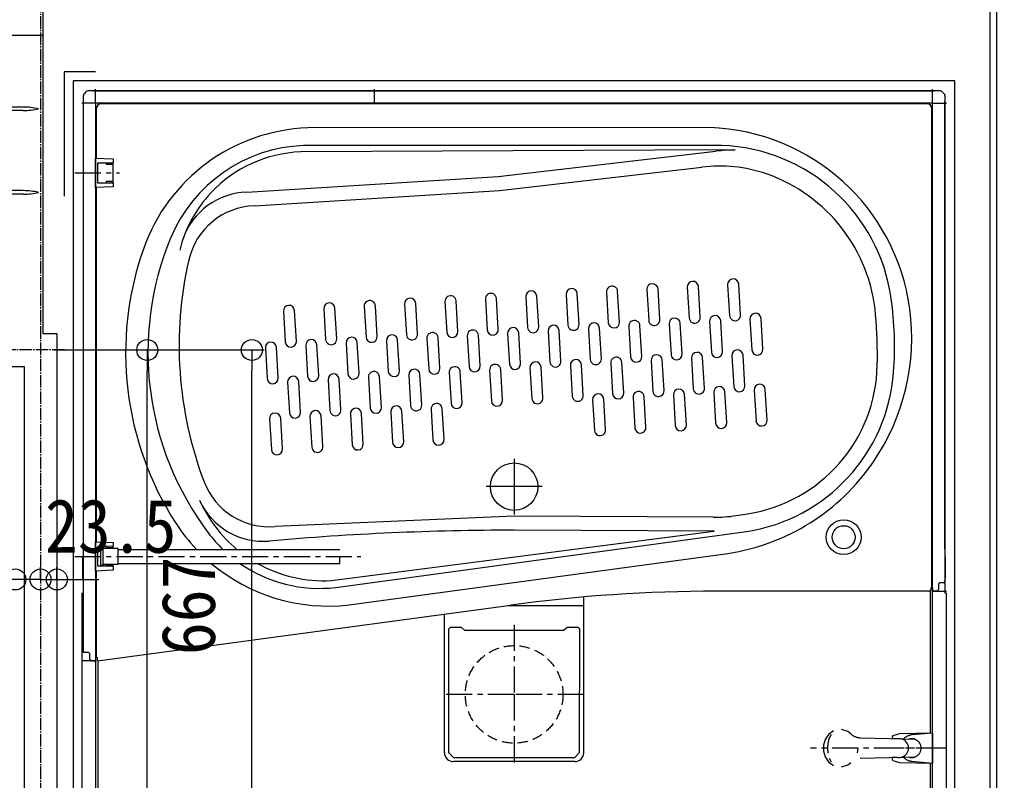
# Model space of a CAD drawing. Units: millimetres at full size, sheet at 1:30. Extents: x -17796 to 21385, y -23279 to 7734.
# Drawn here: x 18024 to 19425, y 1179 to 2270 of the extents above; entities that cross this region are included whole.
import ezdxf
from ezdxf.enums import TextEntityAlignment as Align

# ---------------------------------------------------------------- set-up
doc = ezdxf.new("R2010")
doc.units = ezdxf.units.MM
doc.header["$LTSCALE"] = 30
for name, pattern in [('LONG_DASHED_DOTTED', [15.25, 12, -1.5, 0.25, -1.5]), ('LONG_DASHED_DOUBLE_DOTTED', [17, 12, -1.5, 0.25, -1.5, 0.25, -1.5]), ('USER2', [2, 1.25, -0.25, 0.25, -0.25]), ('USER4', [0.78, 0.6, -0.06, 0.06, -0.06]), ('USER8', [0.75, 0.5, -0.25])]:
    doc.linetypes.add(name, pattern=pattern)
doc.layers.add('0-1_(W)電灯', color=253, linetype='Continuous', lineweight=18)
doc.layers.add('0-C_0_4P', color=4, linetype='Continuous', lineweight=18)
doc.styles.add('ＭＳ ゴシック', font='')
doc.styles.get('ＭＳ ゴシック').set_extended_font_data('MS Gothic')

msp = doc.modelspace()

# ---------------------------------------------------------------- linework, layer by layer
at = {"layer": '0-1_(W)電灯', "color": 54, "linetype": 'USER4'}
for p, q in [((18054.07, 3280.96), (18054.07, 250.96)), ((18088.65, 1795.96), (17004.07, 1795.96))]:
    msp.add_line(p, q, dxfattribs=at)
at = {"layer": '0-1_(W)電灯', "color": 7}
for p, q in [((17998.07, 2247.31), (18028.07, 2247.31)), ((18207.13, 1795.96), (18207.13, 1765.96)), ((18357.13, 1795.96), (18357.13, 1765.96)), ((18054.07, 1466.89), (18024.07, 1466.89)), ((18054.07, 1466.89), (18084.07, 1466.89)), ((18077.57, 1466.89), (18107.57, 1466.89))]:
    msp.add_line(p, q, dxfattribs=at)
at = {"layer": '0-1_(W)電灯', "color": 4}
msp.add_line((18028.07, 2247.31), (18058.07, 2247.31), dxfattribs=at)
at = {"layer": '0-1_(W)電灯', "linetype": 'LONG_DASHED_DOUBLE_DOTTED'}
for p, q in [((18133.07, 2194.96), (18088.07, 2194.96)), ((19229.07, 1239.81), (19291.57, 1238.32)), ((19291.57, 1238.32), (19307.15, 1237.82)), ((19333.07, 1246.46), (19304.1, 1243.94)), ((19333.07, 1246.46), (19333.07, 1203.46)), ((19291.57, 1211.59), (19229.07, 1210.09)), ((19307.15, 1212.09), (19291.57, 1211.59)), ((19303.19, 1206.05), (19333.07, 1203.46))]:
    msp.add_line(p, q, dxfattribs=at)
at = {"layer": '0-1_(W)電灯'}
for p, q in [((18088.07, 2194.96), (18088.07, 2016.62)), ((18101.07, 2181.96), (18101.07, 1137.36)), ((19365.07, 2181.96), (18101.07, 2181.96)), ((19365.07, 1012.46), (19365.07, 2181.96)), ((18115.57, 1510.96), (18115.57, 2161.21)), ((18119.69, 2166.58), (18116.45, 2163.33)), ((19344.33, 2167.46), (18121.81, 2167.46)), ((18130.57, 2167.46), (19335.57, 2167.46)), ((18133.07, 2149.96), (18133.07, 2169.96)), ((18533.07, 2149.96), (18533.07, 2169.96)), ((19333.07, 2149.96), (19333.07, 2169.96)), ((19349.69, 2163.33), (19346.45, 2166.58)), ((19350.57, 2161.21), (19350.57, 2152.45)), ((18029.33, 2144.45), (18009.09, 2144.45)), ((18133.07, 2149.96), (18113.07, 2149.96)), ((18115.57, 1510.96), (18115.57, 2152.43)), ((18533.07, 2149.96), (18133.07, 2149.96)), ((18133.07, 2149.96), (18133.07, 1349.96)), ((19325.06, 2148.95), (18141.08, 2148.95)), ((19033.07, 2149.96), (18533.07, 2149.96)), ((19333.07, 2149.96), (19033.07, 2149.96)), ((19333.07, 2149.96), (19353.07, 2149.96)), ((19333.07, 1449.96), (19333.07, 2149.96)), ((19350.57, 2152.45), (19350.57, 1510.96)), ((19350.57, 1510.96), (19350.57, 2152.45)), ((18029.33, 2139.4), (18009.09, 2139.4)), ((18134.08, 2141.95), (18134.08, 2070.91)), ((19332.06, 1455.72), (19332.06, 2141.95)), ((19013.45, 2115.04), (18437.18, 2114.48)), ((19030.61, 2089.4), (18431.15, 2089.24)), ((19035.99, 2082.84), (18426.91, 2080.07)), ((18710.17, 2044.87), (19022.44, 2080.95)), ((19035.99, 2082.84), (19049.86, 2082.84)), ((18148.07, 2064.46), (18158.07, 2064.46)), ((18148.07, 2062.46), (18156.07, 2062.46)), ((18158.07, 2035.46), (18158.07, 2064.46)), ((18349.62, 2022.38), (18710.17, 2044.87)), ((18712.02, 2024.96), (19001.97, 2057.96)), ((18158.07, 2035.46), (18148.07, 2035.46)), ((18158.07, 2035.46), (18158.07, 2029.96)), ((18029.33, 2024.52), (18009.09, 2024.52)), ((18029.33, 2019.47), (18009.09, 2019.47)), ((18158.07, 2029.96), (18133.07, 2028.96)), ((18134.08, 2029), (18134.08, 1520.91)), ((18360.76, 2002.74), (18712.02, 2024.96)), ((18865.5, 1879.07), (18868.11, 1835.15)), ((18884.08, 1836.1), (18881.47, 1880.02)), ((18923.39, 1882.51), (18926, 1838.59)), ((18941.98, 1839.54), (18939.37, 1883.46)), ((18981.29, 1885.95), (18983.91, 1842.03)), ((18999.88, 1842.98), (18997.27, 1886.9)), ((19039.19, 1889.4), (19041.8, 1845.47)), ((19057.77, 1846.42), (19055.16, 1890.35)), ((18594.59, 1818.89), (18591.98, 1862.81)), ((18633.9, 1865.31), (18636.52, 1821.38)), ((18652.49, 1822.33), (18649.88, 1866.26)), ((18691.8, 1868.74), (18694.41, 1824.82)), ((18710.39, 1825.77), (18707.77, 1869.69)), ((18749.7, 1872.19), (18752.31, 1828.26)), ((18768.28, 1829.21), (18765.67, 1873.14)), ((18807.6, 1875.63), (18810.21, 1831.71)), ((18826.18, 1832.66), (18823.57, 1876.58)), ((18402.31, 1851.54), (18404.92, 1807.61)), ((18420.89, 1808.56), (18418.28, 1852.49)), ((18460.21, 1854.98), (18462.82, 1811.06)), ((18478.79, 1812.01), (18476.18, 1855.93)), ((18518.11, 1858.42), (18520.72, 1814.5)), ((18536.69, 1815.45), (18534.08, 1859.37)), ((18576.01, 1861.86), (18578.62, 1817.94)), ((19013.27, 1836.76), (19015.88, 1792.84)), ((19031.85, 1793.79), (19029.24, 1837.71)), ((19071.17, 1840.21), (19073.78, 1796.29)), ((19089.75, 1797.24), (19087.14, 1841.16)), ((18781.68, 1823), (18784.29, 1779.07)), ((18800.26, 1780.02), (18797.65, 1823.95)), ((18839.57, 1826.44), (18842.18, 1782.52)), ((18858.16, 1783.47), (18855.54, 1827.39)), ((18897.47, 1829.88), (18900.08, 1785.96)), ((18916.05, 1786.91), (18913.44, 1830.83)), ((18955.37, 1833.32), (18957.98, 1789.4)), ((18973.95, 1790.35), (18971.34, 1834.27)), ((18550.09, 1809.24), (18552.7, 1765.31)), ((18568.67, 1766.26), (18566.06, 1810.19)), ((18607.98, 1812.67), (18610.59, 1768.75)), ((18626.57, 1769.7), (18623.95, 1813.62)), ((18665.88, 1816.11), (18668.49, 1772.19)), ((18684.46, 1773.14), (18681.85, 1817.06)), ((18723.78, 1819.56), (18726.39, 1775.63)), ((18742.36, 1776.58), (18739.75, 1820.5)), ((18376.39, 1798.89), (18379, 1754.97)), ((18394.97, 1755.92), (18392.36, 1799.84)), ((18434.29, 1802.34), (18436.9, 1758.42)), ((18452.87, 1759.37), (18450.26, 1803.29)), ((18492.19, 1805.79), (18494.8, 1761.86)), ((18510.77, 1762.81), (18508.16, 1806.74)), ((18929.45, 1780.69), (18932.06, 1736.77)), ((18948.03, 1737.72), (18945.42, 1781.64)), ((18987.35, 1784.13), (18989.96, 1740.21)), ((19005.93, 1741.16), (19003.32, 1785.08)), ((19045.25, 1787.58), (19047.86, 1743.65)), ((19063.83, 1744.6), (19061.22, 1788.52)), ((18697.86, 1766.93), (18700.47, 1723)), ((18716.44, 1723.95), (18713.83, 1767.88)), ((18755.75, 1770.37), (18758.36, 1726.44)), ((18774.34, 1727.39), (18771.72, 1771.32)), ((18813.65, 1773.81), (18816.26, 1729.89)), ((18832.23, 1730.84), (18829.62, 1774.76)), ((18871.55, 1777.25), (18874.16, 1733.33)), ((18890.13, 1734.28), (18887.52, 1778.2)), ((18466.26, 1753.17), (18468.87, 1709.23)), ((18484.85, 1710.18), (18482.23, 1754.12)), ((18524.16, 1756.61), (18526.77, 1712.68)), ((18542.75, 1713.63), (18540.13, 1757.56)), ((18582.06, 1760.05), (18584.67, 1716.12)), ((18600.64, 1717.07), (18598.03, 1761)), ((18639.96, 1763.49), (18642.57, 1719.56)), ((18658.54, 1720.51), (18655.93, 1764.44)), ((18408.36, 1749.73), (18410.98, 1705.79)), ((18426.95, 1706.74), (18424.33, 1750.68)), ((19077.22, 1738.39), (19079.83, 1694.46)), ((19095.8, 1695.41), (19093.19, 1739.34)), ((18845.63, 1724.62), (18848.24, 1680.7)), ((18864.21, 1681.65), (18861.6, 1725.57)), ((18903.52, 1728.06), (18906.14, 1684.14)), ((18922.11, 1685.09), (18919.5, 1729.01)), ((18961.42, 1731.5), (18964.03, 1687.58)), ((18980, 1688.53), (18977.39, 1732.45)), ((19019.32, 1734.94), (19021.93, 1691.02)), ((19037.9, 1691.97), (19035.29, 1735.89)), ((18614.04, 1710.85), (18616.65, 1666.93)), ((18632.62, 1667.88), (18630.01, 1711.8)), ((18382.44, 1697.08), (18385.05, 1653.16)), ((18401.03, 1654.11), (18398.41, 1698.03)), ((18440.34, 1700.52), (18442.95, 1656.6)), ((18458.92, 1657.55), (18456.31, 1701.47)), ((18498.24, 1703.97), (18500.85, 1660.04)), ((18516.82, 1660.99), (18514.21, 1704.92)), ((18556.14, 1707.41), (18558.75, 1663.49)), ((18574.72, 1664.44), (18572.11, 1708.36)), ((18733.07, 1557.46), (18390.65, 1542.77)), ((19018.51, 1556.1), (18733.07, 1557.46)), ((19051.16, 1558.47), (19067.82, 1561.07)), ((18471.14, 1465.35), (19019.59, 1535.95)), ((18477.36, 1455.38), (19066.4, 1535.54)), ((19020.47, 1536.08), (18733.07, 1537.46)), ((18148.07, 1514.23), (18136.07, 1513.96)), ((18136.07, 1485.96), (18136.07, 1513.96)), ((18140.57, 1486.76), (18140.57, 1513.16)), ((18143.57, 1513.16), (18140.57, 1513.16)), ((18143.57, 1513.16), (18143.57, 1511.46)), ((18148.07, 1514.23), (18148.07, 1512.46)), ((18114.9, 1499.43), (18115.57, 1499.43)), ((18114.9, 1467.98), (18114.9, 1499.43)), ((18115.57, 1362.5), (18115.57, 1510.96)), ((18158.07, 1511.46), (18143.57, 1511.46)), ((18148.07, 1512.46), (18156.07, 1512.46)), ((18165.57, 1511.46), (18158.07, 1511.46)), ((18165.57, 1509.96), (18165.57, 1511.46)), ((18165.57, 1509.96), (18483.07, 1509.96)), ((18165.57, 1489.96), (18165.57, 1509.96)), ((18483.07, 1489.96), (18483.07, 1498.96)), ((18496.65, 1430.44), (19039.45, 1504.03)), ((19350.57, 1510.96), (19350.57, 1462.5)), ((19350.57, 1499.43), (19351.24, 1499.43)), ((19351.24, 1499.43), (19351.24, 1467.98)), ((18148.07, 1485.68), (18136.07, 1485.96)), ((18143.57, 1486.76), (18140.57, 1486.76)), ((18158.07, 1488.46), (18143.57, 1488.46)), ((18158.07, 1485.46), (18148.07, 1485.68)), ((18158.07, 1485.46), (18158.07, 1488.46)), ((18165.57, 1488.46), (18158.07, 1488.46)), ((18158.07, 1485.46), (18158.07, 1479.96)), ((18165.57, 1489.96), (18483.07, 1489.96)), ((18165.57, 1488.46), (18165.57, 1489.96)), ((18158.07, 1479.96), (18133.07, 1478.96)), ((18134.08, 1479), (18134.08, 1355.72)), ((18115.57, 1464.22), (18114.9, 1467.98)), ((19342.07, 1453.16), (19342.07, 1460.96)), ((19349.76, 1461.96), (19343.07, 1461.96)), ((19350.57, 1462.5), (19349.76, 1461.96)), ((19350.57, 1464.2), (19351.24, 1467.98)), ((19350.57, 1462.5), (19350.57, 1446.95)), ((18113.07, 1446.95), (18115.57, 1446.95)), ((18113.07, 1446.95), (18113.07, 1130.06)), ((19328.45, 1449.96), (19023.07, 1449.96)), ((19330.08, 1451.17), (19329.16, 1450.25)), ((19330.08, 1246.39), (19330.08, 1451.17)), ((19330.37, 1454.96), (19330.37, 1451.87)), ((19332.77, 1454.96), (19330.37, 1454.96)), ((19332.77, 1454.96), (19332.77, 1449.96)), ((19338.86, 1449.96), (19332.77, 1449.96)), ((19333.07, 1449.96), (19353.07, 1449.96)), ((19333.07, 649.96), (19333.07, 1449.96)), ((19341.92, 1452.81), (19339.22, 1450.1)), ((19353.07, 1446.95), (19350.57, 1446.95)), ((19353.07, 329.96), (19353.07, 1446.95)), ((18135.77, 1349.96), (18728.12, 1430.09)), ((18724.36, 1429.59), (18832.81, 1429.59)), ((18832.97, 1218.39), (18832.99, 1441.73)), ((18633.17, 1218.39), (18633.15, 1417.25)), ((18642.08, 1398.45), (18639.08, 1395.45)), ((18639.08, 1395.45), (18639.14, 1218.52)), ((18642.08, 1398.45), (18657.09, 1398.45)), ((18657.59, 1398), (18657.09, 1398.45)), ((18657.59, 1398), (18662.57, 1393.39)), ((18803.57, 1393.39), (18662.57, 1393.39)), ((18803.57, 1393.39), (18808.55, 1398)), ((18809.05, 1398.45), (18808.55, 1398)), ((18809.05, 1398.45), (18824.06, 1398.45)), ((18827.07, 1395.45), (18824.06, 1398.45)), ((18827, 1218.52), (18827.07, 1395.45)), ((18827, 1218.52), (18827.07, 1395.45)), ((18115.57, 1362.5), (18116.38, 1361.96)), ((18123.07, 1361.96), (18116.38, 1361.96)), ((18124.07, 1360.96), (18124.07, 1353.16)), ((18133.07, 1349.96), (18113.07, 1349.96)), ((18126.92, 1350.1), (18124.22, 1352.81)), ((18127.28, 1349.96), (18133.37, 1349.96)), ((18133.07, 1349.96), (18133.07, 1149.96)), ((18133.37, 1349.96), (18133.37, 1354.96)), ((18133.37, 1354.96), (18135.77, 1354.96)), ((18135.77, 1349.96), (18135.77, 1354.96)), ((18136.06, 1349.99), (18136.06, 1108.58)), ((19211.31, 1248.87), (19202.51, 1251.83)), ((19215.81, 1245.43), (19211.31, 1248.87)), ((19276.02, 1242.63), (19275.07, 1240.93)), ((19275.07, 1240.93), (19275.07, 1238.27)), ((19281.82, 1238.06), (19275.07, 1238.27)), ((19285.42, 1245.44), (19276.02, 1242.63)), ((19333.07, 1246.46), (19285.42, 1245.44)), ((19333.07, 1246.46), (19333.07, 1203.46)), ((18639.14, 1218.52), (18646.13, 1211.52)), ((18820.01, 1211.52), (18827, 1218.52)), ((19176.45, 1229.14), (19176.45, 1220.77)), ((19176.45, 1220.77), (19178.81, 1212.63)), ((19182.16, 1224.96), (19182.83, 1217.67)), ((19225.23, 1218.02), (19226.16, 1224.96)), ((18646.13, 1211.52), (18820.01, 1211.52)), ((18819.99, 1205.61), (18646.15, 1205.61)), ((19178.81, 1212.63), (19183.69, 1205.32)), ((19183.69, 1205.32), (19191.06, 1199.97)), ((19184.96, 1210.52), (19187.73, 1205.43)), ((19281.82, 1211.85), (19275.07, 1211.63)), ((19275.07, 1211.63), (19275.07, 1208.98)), ((19275.07, 1208.98), (19276.02, 1207.28)), ((19276.02, 1207.28), (19285.36, 1204.47)), ((19202.51, 1198.08), (19211.31, 1201.05)), ((19211.31, 1201.05), (19215.81, 1204.48)), ((19285.36, 1204.47), (19333.07, 1203.46)), ((19330.08, 1021.79), (19330.08, 1203.52))]:
    msp.add_line(p, q, dxfattribs=at)
at = {"layer": '0-1_(W)電灯', "linetype": 'USER2'}
for p, q in [((18103.07, 2049.96), (18167.07, 2049.96)), ((18103.07, 1499.96), (18513.07, 1499.96)), ((18733.07, 1401.96), (18733.07, 1301.96)), ((18733.07, 1301.96), (18633.07, 1301.96)), ((19346.43, 1224.96), (19157.88, 1224.96)), ((19352.08, 1224.96), (19252.98, 1224.96))]:
    msp.add_line(p, q, dxfattribs=at)
at = {"layer": '0-1_(W)電灯', "color": 30}
msp.add_line((18077.57, 1819.46), (18077.57, 1149.96), dxfattribs=at)
at = {"layer": '0-1_(W)電灯', "color": 6}
for p, q in [((18074.07, 1795.96), (18224.63, 1795.96)), ((18074.07, 1795.96), (18374.63, 1795.96)), ((18207.13, 1158.96), (18207.13, 1765.96)), ((18357.13, 280.96), (18357.13, 1765.96))]:
    msp.add_line(p, q, dxfattribs=at)
at = {"layer": '0-1_(W)電灯', "linetype": 'LONG_DASHED_DOTTED'}
for p, q in [((18733.07, 1639.96), (18733.07, 1633.96)), ((18699.07, 1599.96), (18693.07, 1599.96)), ((18773.07, 1599.96), (18693.07, 1599.96)), ((18773.07, 1599.96), (18767.07, 1599.96)), ((18733.07, 1565.96), (18733.07, 1559.96))]:
    msp.add_line(p, q, dxfattribs=at)
at = {"layer": '0-1_(W)電灯', "color": 171}
for p, q in [((18054.07, 1466.89), (18054.07, 1484.39)), ((18054.07, 1466.89), (18054.07, 1484.39)), ((18077.57, 1466.89), (18077.57, 1484.39)), ((18024.07, 1466.89), (17994.07, 1466.89)), ((18054.07, 1466.89), (18018.07, 1466.89)), ((18054.07, 1466.89), (18077.57, 1466.89)), ((18084.07, 1466.89), (18114.07, 1466.89)), ((18107.57, 1466.89), (18137.57, 1466.89))]:
    msp.add_line(p, q, dxfattribs=at)
at = {"layer": '0-1_(W)電灯', "color": 30}
for points in [[(18057.57, 3180.46), (18057.57, 1819.46), (18077.57, 1819.46)], [(17027.57, 1772.46), (18030.57, 1772.46), (18030.57, 1149.96)]]:
    msp.add_lwpolyline(points, dxfattribs=at)
at = {"layer": '0-1_(W)電灯'}
for points in [[(18133.07, 2028.96), (18133.07, 2070.96), (18158.07, 2069.96), (18158.07, 2064.46)], [(18136.07, 2035.46), (18136.07, 2064.46), (18148.07, 2064.46), (18148.07, 2062.46)], [(18156.07, 2037.46), (18148.07, 2037.46), (18148.07, 2035.46), (18136.07, 2035.46)], [(18133.07, 1478.96), (18133.07, 1520.96), (18158.07, 1519.96), (18158.07, 1514.46)], [(18158.07, 1511.46), (18158.07, 1514.46), (18148.07, 1514.23)], [(18143.57, 1511.46), (18143.57, 1488.46), (18143.57, 1486.76)], [(18156.07, 1487.46), (18148.07, 1487.46), (18148.07, 1485.68)], [(19191.06, 1249.94), (19183.69, 1244.59), (19178.81, 1237.28), (19176.45, 1229.14)], [(19187.73, 1244.48), (19184.95, 1239.4), (19182.83, 1232.24), (19182.16, 1224.96)]]:
    msp.add_lwpolyline(points, dxfattribs=at)
at = {"layer": '0-1_(W)電灯', "linetype": 'LONG_DASHED_DOTTED'}
msp.add_lwpolyline([(18733.07, 1639.96), (18733.07, 1565.96), (18733.07, 1559.96)], dxfattribs=at)
at = {"layer": '0-1_(W)電灯', "linetype": 'USER2'}
msp.add_lwpolyline([(18833.07, 1301.96), (18733.07, 1301.96), (18733.07, 1201.96)], dxfattribs=at)
at = {"layer": '0-1_(W)電灯', "color": 7}
for centre in [(18207.13, 1795.96), (18357.13, 1795.96), (18018.07, 1466.89), (18054.07, 1466.89), (18054.07, 1466.89), (18077.57, 1466.89)]:
    msp.add_circle(centre, 15, dxfattribs=at)
at = {"layer": '0-1_(W)電灯'}
for centre, radius in [((18733.07, 1599.96), 34), ((19205.57, 1527.46), 25), ((19205.57, 1527.46), 16.5)]:
    msp.add_circle(centre, radius, dxfattribs=at)
at = {"layer": '0-1_(W)電灯', "linetype": 'USER8'}
msp.add_circle((18733.07, 1301.96), 70, dxfattribs=at)
at = {"layer": '0-1_(W)電灯'}
for centre, radius, start, end in [((18118.57, 2161.21), 3, 135, 180), ((18121.81, 2164.46), 3, 90, 135), ((19344.33, 2164.46), 3, 45, 90), ((19347.57, 2161.21), 3, 0, 45), ((18029.33, 2049.45), 95, 76.76045, 90), ((18141.08, 2141.95), 7, 90, 180), ((19325.06, 2141.95), 7, 0, 90), ((18029.33, 2234.4), 95, 270, 283.23955), ((19002.94, 1815.22), 300, 7.64748, 87.99151), ((18446.8, 1854.66), 260, 92.1196, 160.65075), ((18439.29, 1874.39), 215, 92.16964, 157.58782), ((19021.09, 1834.58), 255, 7.93316, 87.86186), ((18434.06, 1894.21), 186, 92.20259, 136.87951), ((19049.86, 1882.84), 200, 90, 97.88053), ((18156.07, 2064.46), 2, 270, 0), ((19028.73, 1859.76), 200, 70.72132, 97.68875), ((19017.17, 1826.72), 235, 4.84932, 70.72132), ((18156.07, 2035.46), 2, 0, 90), ((18029.33, 1929.52), 95, 76.76045, 90), ((18029.33, 2114.47), 95, 270, 283.23955), ((18434.06, 1894.21), 186, 136.87951, 165.94847), ((18352.82, 1922.43), 100, 91.83818, 160.84065), ((18364.14, 1902.79), 100, 91.93851, 167.08431), ((18638.05, 1792.42), 430, 157.58782, 216.9862), ((18626.07, 1791.71), 450, 160.65075, 212.83735), ((18802.76, 1802.21), 550, 167.08431, 200.8012), ((18931.38, 1882.99), 8, 3.402, 183.402), ((18989.28, 1886.43), 8, 3.40155, 183.40155), ((19047.17, 1889.87), 8, 3.40155, 183.40155), ((18699.79, 1869.22), 8, 3.40244, 183.40244), ((18757.69, 1872.66), 8, 3.402, 183.402), ((18815.58, 1876.1), 8, 3.402, 183.402), ((18873.48, 1879.55), 8, 3.40244, 183.40244), ((18468.19, 1855.46), 8, 3.4029, 183.4029), ((18526.09, 1858.9), 8, 3.40244, 183.40244), ((18583.99, 1862.34), 8, 3.402, 183.402), ((18641.89, 1865.78), 8, 3.40244, 183.40244), ((18778.44, 1800.77), 500, 355.81888, 7.93316), ((18410.29, 1852.01), 8, 3.40349, 183.40349), ((18988.07, 1813.23), 315, 325.68167, 7.64748), ((18847.56, 1826.91), 8, 3.402, 183.402), ((18876.09, 1835.62), 8, 183.40244, 3.40244), ((18905.46, 1830.36), 8, 3.40289, 183.40289), ((18933.99, 1839.06), 8, 183.402, 3.402), ((18963.36, 1833.8), 8, 3.40111, 183.40111), ((18991.89, 1842.51), 8, 183.40155, 3.40155), ((19021.26, 1837.24), 8, 3.40125, 183.40125), ((19049.79, 1845.95), 8, 183.40155, 3.40155), ((19079.16, 1840.68), 8, 3.40095, 183.40095), ((18553.84, 1787.41), 700, 358.92566, 4.84932), ((18615.97, 1813.15), 8, 3.40244, 183.40244), ((18644.5, 1821.85), 8, 183.40244, 3.40244), ((18673.87, 1816.59), 8, 3.40244, 183.40244), ((18702.4, 1825.3), 8, 183.40244, 3.40244), ((18731.76, 1820.03), 8, 3.40247, 183.40242), ((18760.3, 1828.74), 8, 183.402, 3.402), ((18789.66, 1823.47), 8, 3.402, 183.402), ((18818.19, 1832.18), 8, 183.402, 3.402), ((18384.37, 1799.36), 8, 3.40156, 183.40156), ((18412.91, 1808.08), 8, 183.40349, 3.40349), ((18442.27, 1802.81), 8, 3.40156, 183.40156), ((18470.8, 1811.53), 8, 183.4029, 3.4029), ((18500.17, 1806.26), 8, 3.40156, 183.40156), ((18528.71, 1814.97), 8, 183.40244, 3.40244), ((18558.07, 1809.71), 8, 3.40156, 183.40156), ((18586.6, 1818.41), 8, 183.402, 3.402), ((19023.87, 1793.32), 8, 183.40125, 3.40125), ((19053.23, 1788.05), 8, 3.40095, 183.40095), ((19081.77, 1796.76), 8, 183.40095, 3.40095), ((18763.74, 1770.85), 8, 3.402, 183.402), ((18792.27, 1779.55), 8, 183.402, 3.402), ((18821.64, 1774.29), 8, 3.402, 183.402), ((18850.17, 1782.99), 8, 183.402, 3.402), ((18879.53, 1777.73), 8, 3.40244, 183.40244), ((18908.07, 1786.43), 8, 183.40289, 3.40289), ((18937.43, 1781.17), 8, 3.402, 183.402), ((18965.97, 1789.88), 8, 183.40111, 3.40111), ((18995.33, 1784.61), 8, 3.40155, 183.40155), ((18532.15, 1757.08), 8, 3.40244, 183.40244), ((18560.68, 1765.79), 8, 183.40156, 3.40156), ((18590.05, 1760.52), 8, 3.402, 183.402), ((18618.58, 1769.22), 8, 183.40244, 3.40244), ((18647.94, 1763.96), 8, 3.40244, 183.40244), ((18676.48, 1772.67), 8, 183.40244, 3.40244), ((18705.84, 1767.41), 8, 3.40244, 183.40244), ((18734.37, 1776.11), 8, 183.40222, 3.402), ((19033.75, 1778.41), 220, 278.90783, 358.92566), ((18386.98, 1755.44), 8, 183.40156, 3.40156), ((18416.35, 1750.2), 8, 3.40349, 183.40349), ((18444.88, 1758.89), 8, 183.40156, 3.40156), ((18474.25, 1753.64), 8, 3.4029, 183.4029), ((18502.78, 1762.34), 8, 183.40156, 3.40156), ((19027.77, 1782.54), 250, 278.88734, 355.81888), ((18940.04, 1737.24), 8, 183.402, 3.402), ((18969.41, 1731.98), 8, 3.40111, 183.40111), ((18997.94, 1740.69), 8, 183.40155, 3.40155), ((19027.31, 1735.42), 8, 3.40125, 183.40125), ((19055.84, 1744.13), 8, 183.40095, 3.40095), ((19085.2, 1738.86), 8, 3.40125, 183.40125), ((18708.45, 1723.48), 8, 183.40244, 3.40244), ((18766.35, 1726.92), 8, 183.402, 3.402), ((18824.25, 1730.36), 8, 183.402, 3.402), ((18853.61, 1725.09), 8, 3.402, 183.402), ((18882.15, 1733.8), 8, 183.40244, 3.40244), ((18911.51, 1728.54), 8, 3.40289, 183.40289), ((18448.33, 1701), 8, 3.40319, 183.40319), ((18476.86, 1709.71), 8, 183.4029, 3.4029), ((18506.23, 1704.44), 8, 3.40333, 183.40333), ((18534.76, 1713.15), 8, 183.40244, 3.40244), ((18564.12, 1707.88), 8, 3.40156, 183.40156), ((18592.66, 1716.59), 8, 183.402, 3.402), ((18622.02, 1711.33), 8, 3.40244, 183.40244), ((18650.56, 1720.03), 8, 183.40244, 3.40244), ((18390.43, 1697.56), 8, 3.40319, 183.40319), ((18418.96, 1706.26), 8, 183.40349, 3.40349), ((19087.81, 1694.94), 8, 183.40125, 3.40125), ((18856.22, 1681.17), 8, 183.402, 3.402), ((18914.12, 1684.61), 8, 183.40289, 3.40289), ((18972.02, 1688.06), 8, 183.40111, 3.40111), ((19029.92, 1691.5), 8, 183.40125, 3.40125), ((18624.63, 1667.4), 8, 183.40244, 3.40244), ((18393.04, 1653.63), 8, 183.40319, 3.40319), ((18450.94, 1657.08), 8, 183.40319, 3.40333), ((18508.84, 1660.52), 8, 183.40333, 3.40333), ((18566.73, 1663.96), 8, 183.40156, 3.40156), ((18992.2, 1810.41), 310, 278.76704, 325.68167), ((18382.09, 1642.4), 100, 200.8012, 274.91081), ((18373.23, 1621.56), 100, 204.10087, 275.05979), ((18460.41, 1660.55), 195.5, 204.10087, 230.38283), ((19020.41, 1756.09), 200, 269.45484, 278.8432), ((18466.43, 1688.68), 260, 212.83735, 223.42458), ((18454.33, 1654.05), 200, 216.9862, 226.09221), ((18733.07, -2442.54), 3980, 90, 95.05979), ((18156.07, 1514.46), 2, 270, 0), ((18156.07, 1485.46), 2, 0, 90), ((18466.43, 1688.68), 260, 229.84674, 276.67461), ((18454.33, 1654.05), 200, 235.13055, 276.61239), ((18460.41, 1660.55), 195.5, 240.765, 273.14667), ((19343.07, 1460.96), 1, 90, 180), ((19023.07, -750.04), 2200, 90, 97.70477), ((19328.45, 1450.96), 1, 270, 315), ((19329.37, 1451.87), 1, 315.94183, 0), ((19332.56, 1455.72), 0.5, 180, 270), ((19332.56, 1455.72), 0.5, 180, 270), ((19338.86, 1450.46), 0.5, 270, 315), ((19341.57, 1453.16), 0.5, 315, 0), ((18123.07, 1360.96), 1, 0, 90), ((18124.57, 1353.16), 0.5, 180, 225), ((18127.28, 1350.46), 0.5, 225, 270), ((18133.58, 1355.72), 0.5, 270, 0), ((19285.07, 1224.96), 13.5, 256.08735, 103.91265), ((18645.95, 1218.39), 12.78, 180.00545, 270.89735), ((18820.19, 1218.39), 12.78, 269.10265, 359.99455)]:
    msp.add_arc(centre, radius, start, end, dxfattribs=at)
at = {"layer": '0-1_(W)電灯', "linetype": 'LONG_DASHED_DOUBLE_DOTTED'}
for centre, radius, start, end in [((19229.71, 1259.8), 20, 225.95511, 268.1642), ((19305.09, 1224.95), 19.02, 92.99529, 135.31794), ((19303.07, 1224.96), 13.5, 359.99998, 103.91265), ((19303.07, 1224.96), 13.5, 256.08735, 359.99998), ((19305.07, 1224.96), 19, 224.71649, 264.31413)]:
    msp.add_arc(centre, radius, start, end, dxfattribs=at)
at = {"layer": '0-C_0_4P'}
for p, q in [((19415.07, 2430.96), (19415.07, -4319.04)), ((19424.57, 2430.96), (19424.57, -4319.04))]:
    msp.add_line(p, q, dxfattribs=at)

# ---------------------------------------------------------------- texts
at = {"layer": '0-1_(W)電灯', "color": 9, "style": 'ＭＳ ゴシック', "width": 0.9}
msp.add_text('23.5', height=76.97, dxfattribs=at).set_placement((18060.54, 1482.09), align=Align.BOTTOM_LEFT)
msp.add_text('667', height=76.97, rotation=90, dxfattribs=at).set_placement((18327.32, 1358.33), align=Align.BOTTOM_LEFT)

doc.saveas('drawing.dxf')
